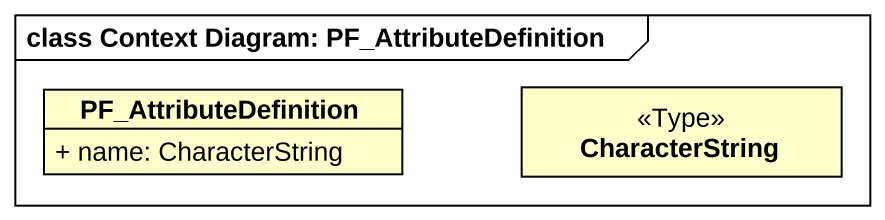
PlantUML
@startuml
mainframe class Context Diagram: PF_AttributeDefinition
hide circle
hide empty members
skinparam classAttributeIconSize 0
class PF_AttributeDefinition {
  + name: CharacterString
}
class CharacterString <<Type>>
@enduml
